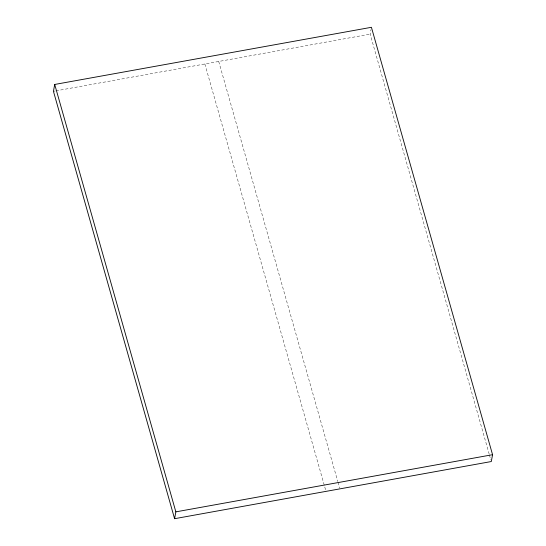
<?xml version="1.0" encoding="UTF-8"?>
<svg xmlns="http://www.w3.org/2000/svg" width="546" height="546" viewBox="0 0 546 546"><rect width="100%" height="100%" fill="white"/><g stroke="black" fill="none" stroke-linecap="round" stroke-linejoin="round"><path stroke-width="0.41" stroke-dasharray="2.73 2.05" d="M489.202 454.156L370.147 34.139L370.993 29.58M53.44 91.298L55.119 90.998M55.951 90.848L370.147 34.139M489.434 454.975L490.827 459.896M218.721 61.473L337.776 481.483M338.008 482.309L339.632 488.049M204.866 63.971L325.546 489.728"/><path stroke-width="0.82" d="M54.709 84.459L53.44 91.298L174.584 518.7L491.291 461.541L492.56 454.702L371.417 27.3L54.709 84.459L175.853 511.861L174.584 518.7M175.853 511.861L492.56 454.702"/></g></svg>
